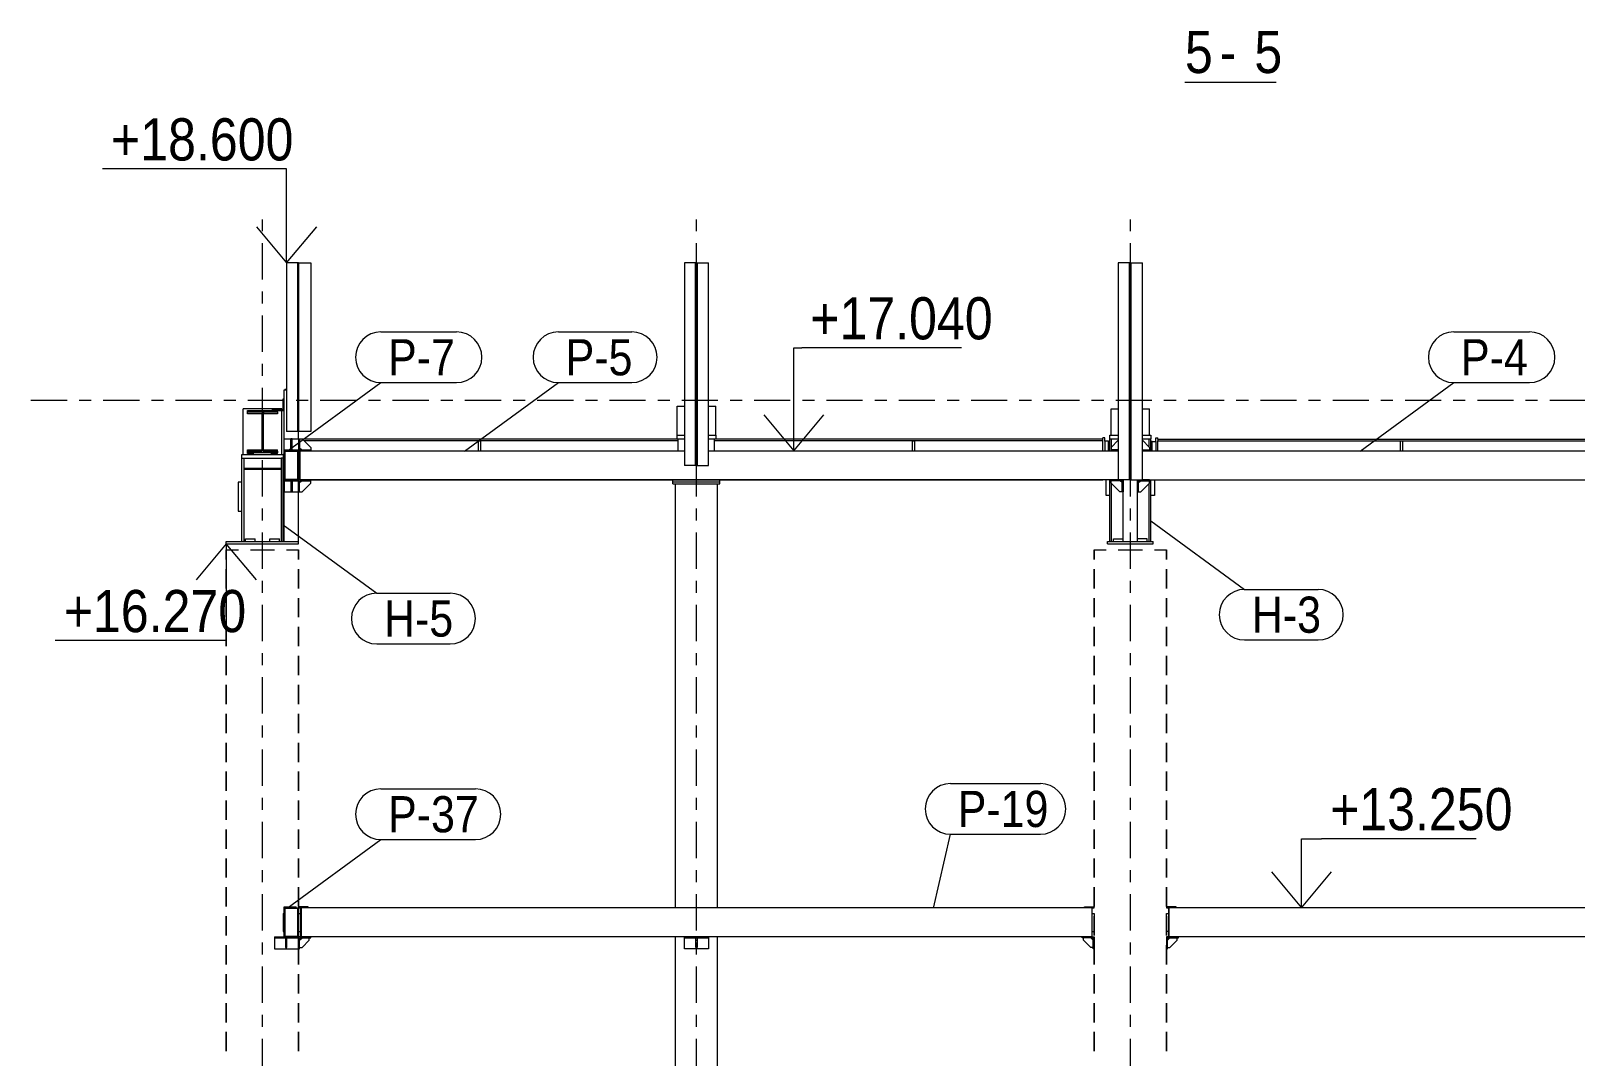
# Model space of a CAD drawing. Header units: millimetres. Extents: x -423 to 766, y -621 to 220.
# Drawn here: x 279.7 to 407.8, y -143.3 to -58.3 of the extents above; entities that cross this region are included whole.
import ezdxf

# ---------------------------------------------------------------- set-up
doc = ezdxf.new("R2010")
doc.units = ezdxf.units.MM
doc.linetypes.add('XKITLINE00', pattern=[0])
doc.linetypes.add('XKITLINE03', pattern=[6, 3, -1, 1, -1])
for name, color, linetype, lineweight in [('LevelText', 7, 'Continuous', 0), ('OtherObjectType', 1, 'Continuous', 0), ('Part', 2, 'Continuous', 0), ('PartMark', 3, 'Continuous', 0), ('ReferenceModel', 1, 'Continuous', 0), ('S-GRID', 1, 'Continuous', 0)]:
    doc.layers.add(name, color=color, linetype=linetype, lineweight=lineweight)
doc.styles.add('GOST type A', font='ARIAL.TTF')

msp = doc.modelspace()

# ---------------------------------------------------------------- linework, layer by layer
at = {"layer": 'LevelText', "linetype": 'XKITLINE00', "lineweight": 0}
for p, q in [((298.91, -69.76), (285.66, -69.76)), ((300.93, -69.76), (298.91, -69.76)), ((300.93, -77.55), (300.93, -69.76)), ((298.43, -74.55), (300.93, -77.55)), ((300.93, -77.55), (303.43, -74.55)), ((343.01, -93.15), (343.01, -84.6)), ((343.01, -84.6), (343.67, -84.6)), ((356.92, -84.6), (343.67, -84.6)), ((340.51, -90.15), (343.01, -93.15)), ((343.01, -93.15), (345.51, -90.15)), ((295.93, -100.85), (293.43, -103.85)), ((295.93, -100.85), (295.93, -108.88)), ((298.43, -103.85), (295.93, -100.85)), ((295, -108.88), (281.74, -108.88)), ((295.93, -108.88), (295, -108.88)), ((385.13, -131.05), (385.13, -125.31)), ((385.13, -125.31), (386.8, -125.31)), ((399.61, -125.31), (386.8, -125.31)), ((382.63, -128.05), (385.13, -131.05)), ((385.13, -131.05), (387.63, -128.05))]:
    msp.add_line(p, q, dxfattribs=at)
at = {"layer": 'OtherObjectType', "linetype": 'XKITLINE00', "lineweight": 0}
msp.add_line((375.46, -62.56), (383.04, -62.56), dxfattribs=at)
at = {"layer": 'Part', "linetype": 'XKITLINE00', "lineweight": 0}
for p, q in [((301.93, -77.55), (300.93, -77.55)), ((300.93, -77.55), (300.93, -91.55)), ((301.85, -91.55), (301.85, -77.55)), ((301.93, -77.55), (302.93, -77.55)), ((301.93, -77.55), (301.93, -91.55)), ((302.93, -77.55), (302.93, -91.55)), ((334.93, -77.55), (333.93, -77.55)), ((333.93, -77.55), (333.93, -94.35)), ((334.85, -94.35), (334.85, -77.55)), ((334.93, -94.35), (334.93, -77.55)), ((334.93, -77.55), (335.93, -77.55)), ((334.93, -77.55), (334.93, -94.35)), ((335.01, -94.35), (335.01, -77.55)), ((335.93, -94.35), (335.93, -77.55)), ((370.93, -77.55), (369.93, -77.55)), ((369.93, -77.55), (369.93, -95.55)), ((370.85, -95.55), (370.85, -77.55)), ((370.93, -77.55), (370.93, -95.55)), ((370.93, -95.55), (370.93, -77.55)), ((370.93, -77.55), (371.93, -77.55)), ((371.01, -95.55), (371.01, -77.55)), ((371.93, -95.55), (371.93, -77.55)), ((300.73, -92.15), (300.73, -88.09)), ((300.73, -88.09), (300.93, -88.09)), ((300.93, -88.05), (300.78, -88.05)), ((300.78, -88.05), (300.78, -88.09)), ((297.33, -93.45), (297.33, -89.65)), ((300.53, -89.65), (297.33, -89.65)), ((300.53, -89.74), (300.53, -89.65)), ((300.65, -89.74), (300.65, -88.82)), ((300.65, -88.82), (300.73, -88.82)), ((333.33, -91.85), (333.33, -89.45)), ((333.33, -89.45), (333.93, -89.45)), ((335.93, -89.45), (336.53, -89.45)), ((336.53, -91.85), (336.53, -89.45)), ((369.33, -91.85), (369.33, -89.65)), ((369.33, -89.65), (369.93, -89.65)), ((371.93, -89.65), (372.53, -89.65)), ((372.53, -91.85), (372.53, -89.65)), ((297.68, -89.92), (297.68, -89.79)), ((297.68, -89.79), (299.73, -89.79)), ((297.68, -89.92), (300.18, -89.92)), ((297.68, -90.06), (297.68, -89.92)), ((298.89, -90.06), (297.68, -90.06)), ((299.07, -89.92), (298.89, -90.11)), ((298.89, -93.18), (298.89, -90.06)), ((300.18, -90.06), (298.98, -90.06)), ((298.98, -90.06), (298.98, -93.18)), ((299.73, -89.82), (299.73, -89.74)), ((299.73, -89.74), (300.65, -89.74)), ((300.73, -89.82), (299.73, -89.82)), ((300.18, -89.92), (300.18, -89.82)), ((300.18, -89.92), (300.18, -90.06)), ((300.53, -93.45), (300.53, -89.82)), ((336.53, -91.75), (336.53, -90.65)), ((372.53, -91.75), (372.53, -90.65)), ((300.73, -92.15), (301.28, -92.15)), ((300.73, -93.15), (300.73, -92.15)), ((301.93, -91.55), (300.93, -91.55)), ((301.38, -92.15), (301.28, -92.15)), ((301.28, -93.07), (301.28, -92.15)), ((301.38, -92.15), (301.93, -92.15)), ((301.38, -93.07), (301.38, -92.15)), ((301.93, -92.15), (301.93, -91.55)), ((302.93, -91.55), (301.93, -91.55)), ((301.93, -92.15), (301.93, -93.15)), ((301.93, -92.15), (302.01, -92.15)), ((302.01, -92.15), (302.01, -93.07)), ((302.01, -92.15), (302.21, -92.15)), ((302.21, -92.15), (333.43, -92.15)), ((302.21, -92.15), (302.93, -92.87)), ((333.33, -91.85), (333.93, -91.85)), ((333.33, -92.15), (333.33, -91.85)), ((333.43, -92.15), (333.93, -92.15)), ((333.43, -93.15), (333.43, -92.15)), ((335.93, -91.85), (336.53, -91.85)), ((335.93, -92.15), (336.43, -92.15)), ((336.43, -92.15), (368.65, -92.15)), ((336.43, -93.15), (336.43, -92.15)), ((336.53, -91.85), (336.53, -92.15)), ((368.81, -92.05), (368.65, -92.05)), ((368.65, -92.15), (368.65, -92.05)), ((368.65, -92.29), (368.65, -92.15)), ((368.81, -92.35), (368.81, -92.05)), ((369.22, -91.85), (369.93, -91.85)), ((369.22, -92.15), (369.22, -91.85)), ((369.22, -92.15), (369.37, -92.15)), ((369.22, -93.15), (369.22, -92.15)), ((369.37, -92.83), (369.37, -92.15)), ((369.37, -92.15), (369.93, -92.15)), ((371.93, -91.85), (372.64, -91.85)), ((371.93, -92.15), (372.49, -92.15)), ((372.49, -92.15), (372.64, -92.15)), ((372.49, -92.83), (372.49, -92.15)), ((372.64, -91.85), (372.64, -92.15)), ((372.64, -93.15), (372.64, -92.15)), ((373.05, -92.36), (373.05, -92.06)), ((373.05, -92.06), (373.21, -92.06)), ((373.21, -92.16), (373.21, -92.06)), ((373.21, -92.16), (373.21, -92.3)), ((373.21, -92.16), (414.43, -92.16)), ((297.22, -93.45), (300.64, -93.45)), ((297.22, -93.75), (297.22, -93.45)), ((297.68, -93.05), (298.89, -93.05)), ((297.68, -93.18), (297.68, -93.05)), ((297.68, -93.32), (297.68, -93.18)), ((297.68, -93.18), (298.89, -93.18)), ((300.18, -93.32), (297.68, -93.32)), ((297.68, -93.45), (297.68, -93.35)), ((297.68, -93.35), (298.18, -93.35)), ((298.06, -93.18), (297.92, -93.32)), ((298.18, -93.45), (298.18, -93.35)), ((298.98, -92.26), (298.89, -92.35)), ((298.98, -93.05), (300.18, -93.05)), ((298.98, -93.18), (300.18, -93.18)), ((299.68, -93.45), (299.68, -93.35)), ((299.68, -93.35), (300.18, -93.35)), ((300.18, -93.3), (300.16, -93.32)), ((300.18, -93.18), (300.18, -93.05)), ((300.18, -93.18), (300.18, -93.32)), ((300.18, -93.45), (300.18, -93.35)), ((300.64, -93.45), (300.64, -93.75)), ((300.73, -93.45), (300.65, -93.45)), ((300.65, -93.45), (300.65, -95.75)), ((300.73, -93.07), (301.93, -93.07)), ((300.73, -95.55), (300.73, -93.15)), ((300.73, -93.15), (301.93, -93.15)), ((300.79, -93.21), (300.79, -95.49)), ((301.87, -93.21), (300.79, -93.21)), ((301.28, -92.87), (301.38, -92.87)), ((301.38, -93.07), (301.28, -93.07)), ((301.75, -93.21), (301.81, -93.15)), ((301.87, -95.49), (301.87, -93.21)), ((301.93, -93.15), (301.93, -95.55)), ((302.93, -93.15), (301.93, -93.15)), ((302.16, -93.07), (302.01, -92.92)), ((302.01, -93.07), (302.93, -93.07)), ((302.03, -93.2), (302.03, -95.5)), ((302.03, -93.2), (302.07, -93.2)), ((302.07, -93.15), (333.93, -93.15)), ((302.07, -95.55), (302.07, -93.15)), ((302.35, -92.29), (333.43, -92.29)), ((302.93, -92.87), (302.93, -93.07)), ((302.93, -93.07), (302.93, -93.15)), ((316.85, -93.15), (316.85, -92.3)), ((316.85, -92.3), (317.01, -92.3)), ((317.01, -92.3), (317.01, -93.15)), ((333.43, -93.15), (333.93, -93.15)), ((335.93, -93.15), (369.93, -93.15)), ((335.93, -93.15), (336.43, -93.15)), ((336.43, -92.29), (368.65, -92.29)), ((352.85, -93.15), (352.85, -92.3)), ((352.85, -92.3), (353.01, -92.3)), ((353.01, -92.3), (353.01, -93.15)), ((368.65, -93.15), (368.65, -92.29)), ((369.11, -92.35), (368.81, -92.35)), ((368.81, -92.35), (368.81, -93.15)), ((369.11, -93.15), (369.11, -92.35)), ((369.11, -92.35), (369.21, -92.35)), ((369.11, -93.15), (369.11, -92.35)), ((369.21, -92.35), (369.21, -93.15)), ((369.93, -92.27), (369.33, -92.87)), ((369.33, -92.87), (369.33, -93.07)), ((369.93, -93.07), (369.33, -93.07)), ((369.33, -93.07), (369.33, -93.15)), ((369.33, -93.15), (369.93, -93.15)), ((371.93, -92.27), (372.53, -92.87)), ((371.93, -93.07), (372.53, -93.07)), ((371.93, -93.15), (414.93, -93.15)), ((372.53, -93.15), (371.93, -93.15)), ((372.53, -92.87), (372.53, -93.07)), ((372.53, -93.07), (372.53, -93.15)), ((372.75, -92.36), (372.65, -92.36)), ((372.65, -92.36), (372.65, -93.15)), ((372.75, -93.15), (372.75, -92.36)), ((372.75, -93.15), (372.75, -92.36)), ((372.75, -92.36), (373.05, -92.36)), ((373.05, -92.36), (373.05, -93.15)), ((373.21, -92.3), (414.43, -92.3)), ((373.21, -93.15), (373.21, -92.3)), ((393.35, -93.15), (393.35, -92.31)), ((393.35, -92.31), (393.51, -92.31)), ((393.51, -92.31), (393.51, -93.15)), ((297.22, -93.75), (297.37, -93.75)), ((297.22, -100.65), (297.22, -93.75)), ((297.37, -93.75), (297.37, -100.65)), ((297.37, -93.75), (300.49, -93.75)), ((300.48, -94.6), (297.38, -94.6)), ((297.38, -94.6), (297.38, -94.7)), ((300.48, -94.7), (297.38, -94.7)), ((300.48, -94.6), (300.48, -94.7)), ((300.64, -93.75), (300.49, -93.75)), ((300.49, -93.75), (300.49, -100.65)), ((300.64, -100.65), (300.64, -93.75)), ((300.73, -94.23), (300.79, -94.17)), ((334.93, -94.35), (333.93, -94.35)), ((334.93, -94.35), (335.93, -94.35)), ((297.22, -95.75), (296.92, -95.75)), ((296.92, -95.75), (296.92, -98.15)), ((300.64, -95.75), (300.65, -95.75)), ((300.65, -95.75), (300.73, -95.75)), ((301.93, -95.55), (300.73, -95.55)), ((300.73, -95.55), (300.73, -96.55)), ((300.73, -95.63), (301.93, -95.63)), ((300.79, -95.49), (301.87, -95.49)), ((301.28, -95.63), (301.28, -96.55)), ((301.28, -95.63), (301.38, -95.63)), ((301.28, -95.83), (301.38, -95.83)), ((301.38, -95.63), (301.38, -96.55)), ((301.65, -95.55), (301.71, -95.49)), ((301.87, -95.33), (301.93, -95.27)), ((301.93, -95.41), (302.03, -95.41)), ((302.93, -95.55), (301.93, -95.55)), ((301.93, -96.55), (301.93, -95.55)), ((302.01, -96.55), (302.01, -95.63)), ((302.01, -95.63), (302.93, -95.63)), ((302.01, -95.78), (302.16, -95.63)), ((302.03, -95.5), (302.07, -95.5)), ((369.93, -95.55), (302.07, -95.55)), ((302.21, -96.55), (302.93, -95.83)), ((302.93, -95.55), (332.98, -95.55)), ((302.93, -95.63), (302.93, -95.55)), ((302.93, -95.83), (302.93, -95.63)), ((332.98, -95.71), (332.98, -95.55)), ((332.98, -95.55), (336.88, -95.55)), ((332.98, -95.71), (336.88, -95.71)), ((332.98, -95.87), (332.98, -95.71)), ((332.98, -95.71), (336.88, -95.71)), ((332.98, -95.87), (336.88, -95.87)), ((333.19, -131.05), (333.19, -95.87)), ((336.67, -131.05), (336.67, -95.87)), ((336.88, -95.55), (368.65, -95.55)), ((336.88, -95.71), (336.88, -95.55)), ((336.88, -95.87), (336.88, -95.71)), ((368.92, -96.85), (368.92, -95.55)), ((369.22, -100.65), (369.22, -95.55)), ((369.33, -95.63), (369.33, -95.55)), ((369.33, -95.55), (369.93, -95.55)), ((370.25, -95.63), (369.33, -95.63)), ((369.33, -95.83), (369.33, -95.63)), ((370.05, -96.55), (369.33, -95.83)), ((369.37, -100.65), (369.37, -95.87)), ((370.93, -95.55), (369.93, -95.55)), ((370.25, -95.78), (370.1, -95.63)), ((370.25, -96.55), (370.25, -95.63)), ((370.33, -100.65), (370.33, -95.55)), ((370.33, -95.55), (370.33, -96.55)), ((370.93, -95.55), (371.93, -95.55)), ((371.53, -100.65), (371.53, -95.55)), ((371.53, -95.55), (371.53, -96.55)), ((371.61, -96.55), (371.61, -95.63)), ((371.61, -95.63), (372.53, -95.63)), ((371.61, -95.78), (371.76, -95.63)), ((371.81, -96.55), (372.53, -95.83)), ((371.93, -95.55), (462.59, -95.55)), ((372.53, -95.55), (371.93, -95.55)), ((372.49, -100.65), (372.49, -95.87)), ((372.53, -95.63), (372.53, -95.55)), ((372.53, -95.83), (372.53, -95.63)), ((372.64, -100.65), (372.64, -95.55)), ((372.94, -95.55), (372.94, -96.85)), ((373.05, -95.56), (373.05, -95.55)), ((373.05, -95.56), (373.21, -95.56)), ((373.21, -95.56), (373.21, -95.55)), ((373.21, -95.56), (413.98, -95.56)), ((300.73, -100.65), (300.73, -96.55)), ((300.73, -96.55), (301.28, -96.55)), ((301.28, -96.55), (301.38, -96.55)), ((301.38, -96.55), (301.93, -96.55)), ((301.93, -100.65), (301.93, -96.55)), ((301.93, -96.55), (302.01, -96.55)), ((302.01, -96.55), (302.21, -96.55)), ((369.22, -96.85), (368.92, -96.85)), ((370.25, -96.55), (370.05, -96.55)), ((370.33, -96.55), (370.25, -96.55)), ((371.53, -96.55), (371.61, -96.55)), ((371.61, -96.55), (371.81, -96.55)), ((372.94, -96.85), (372.64, -96.85)), ((296.92, -98.15), (297.22, -98.15)), ((300.64, -98.15), (300.73, -98.15)), ((295.93, -100.85), (295.93, -100.65)), ((295.93, -100.65), (301.93, -100.65)), ((295.93, -100.85), (301.93, -100.85)), ((297.53, -100.65), (297.53, -100.45)), ((297.53, -100.45), (298.33, -100.45)), ((298.33, -100.65), (298.33, -100.45)), ((299.53, -100.65), (299.53, -100.45)), ((299.53, -100.45), (300.33, -100.45)), ((300.33, -100.65), (300.33, -100.45)), ((300.73, -100.65), (301.93, -100.65)), ((301.93, -100.85), (301.93, -100.65)), ((369.03, -100.85), (369.03, -100.65)), ((369.03, -100.65), (372.83, -100.65)), ((369.03, -100.85), (372.83, -100.85)), ((369.53, -100.65), (369.53, -100.45)), ((369.53, -100.45), (370.33, -100.45)), ((370.33, -100.65), (371.53, -100.65)), ((372.33, -100.45), (371.53, -100.45)), ((372.33, -100.65), (372.33, -100.45)), ((372.83, -100.85), (372.83, -100.65)), ((300.65, -131.5), (300.65, -133)), ((300.65, -131.5), (300.73, -131.5)), ((300.73, -131.05), (300.73, -130.97)), ((300.73, -130.97), (301.73, -130.97)), ((300.73, -133.45), (300.73, -131.05)), ((300.73, -131.05), (301.93, -131.05)), ((300.79, -131.11), (300.79, -133.39)), ((301.87, -131.11), (300.79, -131.11)), ((301.73, -131.05), (301.73, -130.97)), ((301.87, -133.39), (301.87, -131.11)), ((301.87, -131.4), (301.93, -131.34)), ((302.73, -130.97), (301.93, -130.97)), ((301.93, -130.97), (301.93, -131.05)), ((301.93, -131.05), (302.13, -131.05)), ((301.93, -131.05), (301.93, -133.45)), ((301.93, -131.5), (302.09, -131.5)), ((302.09, -131.09), (302.09, -133.41)), ((302.09, -131.09), (302.13, -131.09)), ((367.73, -131.05), (302.13, -131.05)), ((302.13, -131.05), (302.13, -133.45)), ((302.73, -131.05), (302.73, -130.97)), ((367.13, -131.05), (367.13, -130.97)), ((367.13, -130.97), (367.93, -130.97)), ((367.73, -131.05), (367.93, -131.05)), ((367.73, -131.05), (367.73, -133.45)), ((367.77, -131.09), (367.73, -131.09)), ((367.77, -133.41), (367.77, -131.09)), ((367.77, -131.5), (367.93, -131.5)), ((367.93, -131.05), (367.93, -130.97)), ((367.93, -131.5), (367.93, -133)), ((374.73, -130.97), (373.93, -130.97)), ((373.93, -130.97), (373.93, -131.05)), ((373.93, -131.05), (374.13, -131.05)), ((373.93, -131.5), (374.09, -131.5)), ((373.93, -133), (373.93, -131.5)), ((374.09, -131.09), (374.09, -133.41)), ((374.09, -131.09), (374.13, -131.09)), ((457.73, -131.05), (374.13, -131.05)), ((374.13, -131.05), (374.13, -133.45)), ((374.73, -131.05), (374.73, -130.97)), ((300.65, -133), (300.73, -133)), ((300.73, -132.54), (300.79, -132.48)), ((301.93, -133), (302.09, -133)), ((367.77, -133), (367.93, -133)), ((374.09, -133), (373.93, -133)), ((299.93, -133.45), (299.93, -134.45)), ((299.93, -133.45), (300.73, -133.45)), ((299.93, -133.53), (301.93, -133.53)), ((299.93, -134.45), (301.93, -134.45)), ((301.93, -133.45), (300.73, -133.45)), ((300.79, -133.39), (301.87, -133.39)), ((300.85, -133.53), (300.85, -134.33)), ((300.85, -133.73), (300.95, -133.73)), ((300.85, -134.33), (300.95, -134.33)), ((300.95, -134.33), (300.95, -133.53)), ((301.93, -134.45), (301.93, -133.45)), ((302.93, -133.45), (301.93, -133.45)), ((301.93, -134.45), (302.01, -134.45)), ((302.01, -133.73), (302.21, -133.53)), ((302.01, -134.45), (302.01, -133.53)), ((302.01, -133.53), (302.93, -133.53)), ((302.01, -134.33), (302.21, -134.33)), ((302.09, -133.41), (302.13, -133.41)), ((367.73, -133.45), (302.13, -133.45)), ((302.21, -134.33), (302.81, -133.73)), ((302.81, -133.73), (302.81, -133.53)), ((302.93, -133.53), (302.93, -133.45)), ((333.19, -176.75), (333.19, -133.45)), ((333.93, -134.45), (333.93, -133.45)), ((333.93, -133.53), (335.93, -133.53)), ((335.93, -134.45), (333.93, -134.45)), ((334.88, -134.33), (334.88, -133.53)), ((334.88, -133.73), (334.98, -133.73)), ((334.98, -134.33), (334.88, -134.33)), ((334.98, -133.53), (334.98, -134.33)), ((335.93, -133.45), (335.93, -134.45)), ((336.67, -176.75), (336.67, -133.45)), ((366.93, -133.53), (366.93, -133.45)), ((366.93, -133.45), (367.93, -133.45)), ((367.85, -133.53), (366.93, -133.53)), ((367.05, -133.73), (367.05, -133.53)), ((367.65, -134.33), (367.05, -133.73)), ((367.85, -133.73), (367.65, -133.53)), ((367.85, -134.33), (367.65, -134.33)), ((367.73, -133.41), (367.77, -133.41)), ((367.85, -134.45), (367.85, -133.53)), ((367.93, -134.45), (367.85, -134.45)), ((367.93, -133.45), (367.93, -134.45)), ((373.93, -133.45), (373.93, -134.45)), ((374.93, -133.45), (373.93, -133.45)), ((373.93, -134.45), (374.01, -134.45)), ((374.01, -134.45), (374.01, -133.53)), ((374.01, -133.53), (374.93, -133.53)), ((374.01, -133.73), (374.21, -133.53)), ((374.01, -134.33), (374.21, -134.33)), ((374.09, -133.41), (374.13, -133.41)), ((457.73, -133.45), (374.13, -133.45)), ((374.21, -134.33), (374.81, -133.73)), ((374.81, -133.73), (374.81, -133.53)), ((374.93, -133.53), (374.93, -133.45))]:
    msp.add_line(p, q, dxfattribs=at)
at = {"layer": 'PartMark', "linetype": 'XKITLINE00', "lineweight": 0}
for p, q in [((308.75, -83.28), (315.03, -83.28)), ((323.48, -83.28), (329.57, -83.28)), ((397.76, -83.28), (404.05, -83.28)), ((300.97, -93.16), (308.75, -87.48)), ((308.75, -87.48), (315.03, -87.48)), ((315.7, -93.16), (323.48, -87.48)), ((323.48, -87.48), (329.57, -87.48)), ((389.99, -93.16), (397.76, -87.48)), ((397.76, -87.48), (404.05, -87.48)), ((300.64, -99.27), (308.41, -104.95)), ((372.64, -98.95), (380.41, -104.63)), ((308.41, -104.95), (314.5, -104.95)), ((380.41, -104.63), (386.5, -104.63)), ((380.41, -108.83), (386.5, -108.83)), ((308.41, -109.15), (314.5, -109.15)), ((308.75, -121.18), (316.6, -121.18)), ((356.01, -120.74), (363.47, -120.74)), ((300.97, -131.06), (308.75, -125.38)), ((308.75, -125.38), (316.6, -125.38)), ((354.61, -131.06), (356.01, -124.94)), ((356.01, -124.94), (363.47, -124.94))]:
    msp.add_line(p, q, dxfattribs=at)
for centre, start, end in [((308.75, -85.38), 90, 270), ((315.03, -85.38), 270, 90), ((323.48, -85.38), 90, 270), ((329.57, -85.38), 270, 90), ((397.76, -85.38), 90, 270), ((404.05, -85.38), 270, 90), ((308.41, -107.05), 90, 270), ((314.5, -107.05), 270, 90), ((380.41, -106.73), 90, 270), ((386.5, -106.73), 270, 90), ((308.75, -123.28), 90, 270), ((316.6, -123.28), 270, 90), ((356.01, -122.84), 90, 270), ((363.47, -122.84), 270, 90)]:
    msp.add_arc(centre, 2.1, start, end, dxfattribs=at)
at = {"layer": 'ReferenceModel', "linetype": 'XKITLINE00', "lineweight": 0}
for p, q in [((295.93, -101.35), (295.93, -102.15)), ((295.93, -101.35), (296.93, -101.35)), ((295.93, -102.15), (295.93, -101.35)), ((295.93, -101.35), (296.93, -101.35)), ((295.93, -101.35), (295.93, -102.15)), ((295.93, -101.35), (296.93, -101.35)), ((297.93, -101.35), (299.93, -101.35)), ((297.93, -101.35), (299.93, -101.35)), ((297.93, -101.35), (299.93, -101.35)), ((300.93, -101.35), (301.93, -101.35)), ((300.93, -101.35), (301.93, -101.35)), ((300.93, -101.35), (301.93, -101.35)), ((301.93, -101.35), (301.93, -102.15)), ((301.93, -102.15), (301.93, -101.35)), ((301.93, -101.35), (301.93, -102.15)), ((367.93, -101.35), (367.93, -102.15)), ((367.93, -101.35), (368.93, -101.35)), ((367.93, -102.15), (367.93, -101.35)), ((367.93, -101.35), (368.93, -101.35)), ((367.93, -101.35), (367.93, -102.15)), ((367.93, -101.35), (368.93, -101.35)), ((369.93, -101.35), (371.93, -101.35)), ((369.93, -101.35), (371.93, -101.35)), ((369.93, -101.35), (371.93, -101.35)), ((372.93, -101.35), (373.93, -101.35)), ((372.93, -101.35), (373.93, -101.35)), ((372.93, -101.35), (373.93, -101.35)), ((373.93, -101.35), (373.93, -102.15)), ((373.93, -102.15), (373.93, -101.35)), ((373.93, -101.35), (373.93, -102.15)), ((295.93, -102.95), (295.93, -104.55)), ((295.93, -104.55), (295.93, -102.95)), ((295.93, -102.95), (295.93, -104.55)), ((301.93, -102.95), (301.93, -104.55)), ((301.93, -104.55), (301.93, -102.95)), ((301.93, -102.95), (301.93, -104.55)), ((367.93, -102.95), (367.93, -104.55)), ((367.93, -104.55), (367.93, -102.95)), ((367.93, -102.95), (367.93, -104.55)), ((373.93, -102.95), (373.93, -104.55)), ((373.93, -104.55), (373.93, -102.95)), ((373.93, -102.95), (373.93, -104.55)), ((295.93, -105.35), (295.93, -106.95)), ((295.93, -106.95), (295.93, -105.35)), ((295.93, -105.35), (295.93, -106.95)), ((301.93, -105.35), (301.93, -106.95)), ((301.93, -106.95), (301.93, -105.35)), ((301.93, -105.35), (301.93, -106.95)), ((367.93, -105.35), (367.93, -106.95)), ((367.93, -106.95), (367.93, -105.35)), ((367.93, -105.35), (367.93, -106.95)), ((373.93, -105.35), (373.93, -106.95)), ((373.93, -106.95), (373.93, -105.35)), ((373.93, -105.35), (373.93, -106.95)), ((295.93, -107.75), (295.93, -109.35)), ((295.93, -109.35), (295.93, -107.75)), ((295.93, -107.75), (295.93, -109.35)), ((301.93, -107.75), (301.93, -109.35)), ((301.93, -109.35), (301.93, -107.75)), ((301.93, -107.75), (301.93, -109.35)), ((367.93, -107.75), (367.93, -109.35)), ((367.93, -109.35), (367.93, -107.75)), ((367.93, -107.75), (367.93, -109.35)), ((373.93, -107.75), (373.93, -109.35)), ((373.93, -109.35), (373.93, -107.75)), ((373.93, -107.75), (373.93, -109.35)), ((295.93, -110.15), (295.93, -111.75)), ((295.93, -111.75), (295.93, -110.15)), ((295.93, -110.15), (295.93, -111.75)), ((301.93, -110.15), (301.93, -111.75)), ((301.93, -111.75), (301.93, -110.15)), ((301.93, -110.15), (301.93, -111.75)), ((367.93, -110.15), (367.93, -111.75)), ((367.93, -111.75), (367.93, -110.15)), ((367.93, -110.15), (367.93, -111.75)), ((373.93, -110.15), (373.93, -111.75)), ((373.93, -111.75), (373.93, -110.15)), ((373.93, -110.15), (373.93, -111.75)), ((295.93, -112.55), (295.93, -114.15)), ((295.93, -114.15), (295.93, -112.55)), ((295.93, -112.55), (295.93, -114.15)), ((301.93, -112.55), (301.93, -114.15)), ((301.93, -114.15), (301.93, -112.55)), ((301.93, -112.55), (301.93, -114.15)), ((367.93, -112.55), (367.93, -114.15)), ((367.93, -114.15), (367.93, -112.55)), ((367.93, -112.55), (367.93, -114.15)), ((373.93, -112.55), (373.93, -114.15)), ((373.93, -114.15), (373.93, -112.55)), ((373.93, -112.55), (373.93, -114.15)), ((295.93, -114.95), (295.93, -116.55)), ((295.93, -116.55), (295.93, -114.95)), ((295.93, -114.95), (295.93, -116.55)), ((301.93, -114.95), (301.93, -116.55)), ((301.93, -116.55), (301.93, -114.95)), ((301.93, -114.95), (301.93, -116.55)), ((367.93, -114.95), (367.93, -116.55)), ((367.93, -116.55), (367.93, -114.95)), ((367.93, -114.95), (367.93, -116.55)), ((373.93, -114.95), (373.93, -116.55)), ((373.93, -116.55), (373.93, -114.95)), ((373.93, -114.95), (373.93, -116.55)), ((295.93, -117.35), (295.93, -118.95)), ((295.93, -118.95), (295.93, -117.35)), ((295.93, -117.35), (295.93, -118.95)), ((301.93, -117.35), (301.93, -118.95)), ((301.93, -118.95), (301.93, -117.35)), ((301.93, -117.35), (301.93, -118.95)), ((367.93, -117.35), (367.93, -118.95)), ((367.93, -118.95), (367.93, -117.35)), ((367.93, -117.35), (367.93, -118.95)), ((373.93, -117.35), (373.93, -118.95)), ((373.93, -118.95), (373.93, -117.35)), ((373.93, -117.35), (373.93, -118.95)), ((295.93, -119.75), (295.93, -121.35)), ((295.93, -121.35), (295.93, -119.75)), ((295.93, -119.75), (295.93, -121.35)), ((301.93, -119.75), (301.93, -121.35)), ((301.93, -121.35), (301.93, -119.75)), ((301.93, -119.75), (301.93, -121.35)), ((367.93, -119.75), (367.93, -121.35)), ((367.93, -121.35), (367.93, -119.75)), ((367.93, -119.75), (367.93, -121.35)), ((373.93, -119.75), (373.93, -121.35)), ((373.93, -121.35), (373.93, -119.75)), ((373.93, -119.75), (373.93, -121.35)), ((295.93, -122.15), (295.93, -123.75)), ((295.93, -123.75), (295.93, -122.15)), ((295.93, -122.15), (295.93, -123.75)), ((301.93, -122.15), (301.93, -123.75)), ((301.93, -123.75), (301.93, -122.15)), ((301.93, -122.15), (301.93, -123.75)), ((367.93, -122.15), (367.93, -123.75)), ((367.93, -123.75), (367.93, -122.15)), ((367.93, -122.15), (367.93, -123.75)), ((373.93, -122.15), (373.93, -123.75)), ((373.93, -123.75), (373.93, -122.15)), ((373.93, -122.15), (373.93, -123.75)), ((295.93, -124.55), (295.93, -126.14)), ((295.93, -126.14), (295.93, -124.55)), ((295.93, -124.55), (295.93, -126.14)), ((301.93, -124.55), (301.93, -126.14)), ((301.93, -126.14), (301.93, -124.55)), ((301.93, -124.55), (301.93, -126.14)), ((367.93, -124.55), (367.93, -126.14)), ((367.93, -126.14), (367.93, -124.55)), ((367.93, -124.55), (367.93, -126.14)), ((373.93, -124.55), (373.93, -126.14)), ((373.93, -126.14), (373.93, -124.55)), ((373.93, -124.55), (373.93, -126.14)), ((295.93, -126.94), (295.93, -128.54)), ((295.93, -128.54), (295.93, -126.94)), ((295.93, -126.94), (295.93, -128.54)), ((301.93, -126.94), (301.93, -128.54)), ((301.93, -128.54), (301.93, -126.94)), ((301.93, -126.94), (301.93, -128.54)), ((367.93, -126.94), (367.93, -128.54)), ((367.93, -128.54), (367.93, -126.94)), ((367.93, -126.94), (367.93, -128.54)), ((373.93, -126.94), (373.93, -128.54)), ((373.93, -128.54), (373.93, -126.94)), ((373.93, -126.94), (373.93, -128.54)), ((295.93, -129.34), (295.93, -130.94)), ((295.93, -130.94), (295.93, -129.34)), ((295.93, -129.34), (295.93, -130.94)), ((301.93, -129.34), (301.93, -130.94)), ((301.93, -130.94), (301.93, -129.34)), ((301.93, -129.34), (301.93, -130.94)), ((367.93, -129.34), (367.93, -130.94)), ((367.93, -130.94), (367.93, -129.34)), ((367.93, -129.34), (367.93, -130.94)), ((373.93, -129.34), (373.93, -130.94)), ((373.93, -130.94), (373.93, -129.34)), ((373.93, -129.34), (373.93, -130.94)), ((295.93, -131.74), (295.93, -133.34)), ((295.93, -133.34), (295.93, -131.74)), ((295.93, -131.74), (295.93, -133.34)), ((301.93, -131.74), (301.93, -133.34)), ((301.93, -133.34), (301.93, -131.74)), ((301.93, -131.74), (301.93, -133.34)), ((367.93, -131.74), (367.93, -133.34)), ((367.93, -133.34), (367.93, -131.74)), ((367.93, -131.74), (367.93, -133.34)), ((373.93, -131.74), (373.93, -133.34)), ((373.93, -133.34), (373.93, -131.74)), ((373.93, -131.74), (373.93, -133.34)), ((295.93, -134.14), (295.93, -135.74)), ((295.93, -135.74), (295.93, -134.14)), ((295.93, -134.14), (295.93, -135.74)), ((301.93, -134.14), (301.93, -135.74)), ((301.93, -135.74), (301.93, -134.14)), ((301.93, -134.14), (301.93, -135.74)), ((367.93, -134.14), (367.93, -135.74)), ((367.93, -135.74), (367.93, -134.14)), ((367.93, -134.14), (367.93, -135.74)), ((373.93, -134.14), (373.93, -135.74)), ((373.93, -135.74), (373.93, -134.14)), ((373.93, -134.14), (373.93, -135.74)), ((295.93, -136.54), (295.93, -138.14)), ((295.93, -138.14), (295.93, -136.54)), ((295.93, -136.54), (295.93, -138.14)), ((301.93, -136.54), (301.93, -138.14)), ((301.93, -138.14), (301.93, -136.54)), ((301.93, -136.54), (301.93, -138.14)), ((367.93, -136.54), (367.93, -138.14)), ((367.93, -138.14), (367.93, -136.54)), ((367.93, -136.54), (367.93, -138.14)), ((373.93, -136.54), (373.93, -138.14)), ((373.93, -138.14), (373.93, -136.54)), ((373.93, -136.54), (373.93, -138.14)), ((295.93, -138.94), (295.93, -140.54)), ((295.93, -140.54), (295.93, -138.94)), ((295.93, -138.94), (295.93, -140.54)), ((301.93, -138.94), (301.93, -140.54)), ((301.93, -140.54), (301.93, -138.94)), ((301.93, -138.94), (301.93, -140.54)), ((367.93, -138.94), (367.93, -140.54)), ((367.93, -140.54), (367.93, -138.94)), ((367.93, -138.94), (367.93, -140.54)), ((373.93, -138.94), (373.93, -140.54)), ((373.93, -140.54), (373.93, -138.94)), ((373.93, -138.94), (373.93, -140.54)), ((295.93, -141.34), (295.93, -142.94)), ((295.93, -142.94), (295.93, -141.34)), ((295.93, -141.34), (295.93, -142.94)), ((301.93, -141.34), (301.93, -142.94)), ((301.93, -142.94), (301.93, -141.34)), ((301.93, -141.34), (301.93, -142.94)), ((367.93, -141.34), (367.93, -142.94)), ((367.93, -142.94), (367.93, -141.34)), ((367.93, -141.34), (367.93, -142.94)), ((373.93, -141.34), (373.93, -142.94)), ((373.93, -142.94), (373.93, -141.34)), ((373.93, -141.34), (373.93, -142.94))]:
    msp.add_line(p, q, dxfattribs=at)
at = {"layer": 'S-GRID', "linetype": 'XKITLINE03', "lineweight": 0}
for p, q in [((298.93, -216.92), (298.93, -73.95)), ((334.93, -216.92), (334.93, -73.95)), ((370.93, -216.92), (370.93, -73.95)), ((279.72, -88.95), (475.93, -88.95))]:
    msp.add_line(p, q, dxfattribs=at)

# ---------------------------------------------------------------- texts
at = {"layer": 'LevelText', "style": 'GOST type A', "width": 0.85}
for s, p in [('+18.600', (286.36, -69.06)), ('+17.040', (344.37, -83.9)), ('+16.270', (282.44, -108.18)), ('+13.250', (387.5, -124.61))]:
    msp.add_text(s, height=3.5, dxfattribs=at).set_placement(p)
at = {"layer": 'OtherObjectType', "style": 'GOST type A', "width": 0.85}
for s, p in [('5', (375.46, -61.81)), ('5', (381.22, -61.81)), ('-', (378.34, -61.81))]:
    msp.add_text(s, height=3.5, dxfattribs=at).set_placement(p)
at = {"layer": 'PartMark', "style": 'GOST type A', "width": 0.85}
for s, p in [('Р-7', (309.35, -86.88)), ('Р-5', (324.08, -86.88)), ('Р-4', (398.36, -86.88)), ('Н-5', (309.01, -108.55)), ('Н-3', (381.01, -108.23)), ('Р-19', (356.61, -124.34)), ('Р-37', (309.35, -124.78))]:
    msp.add_text(s, height=3, dxfattribs=at).set_placement(p)

doc.saveas('drawing.dxf')
